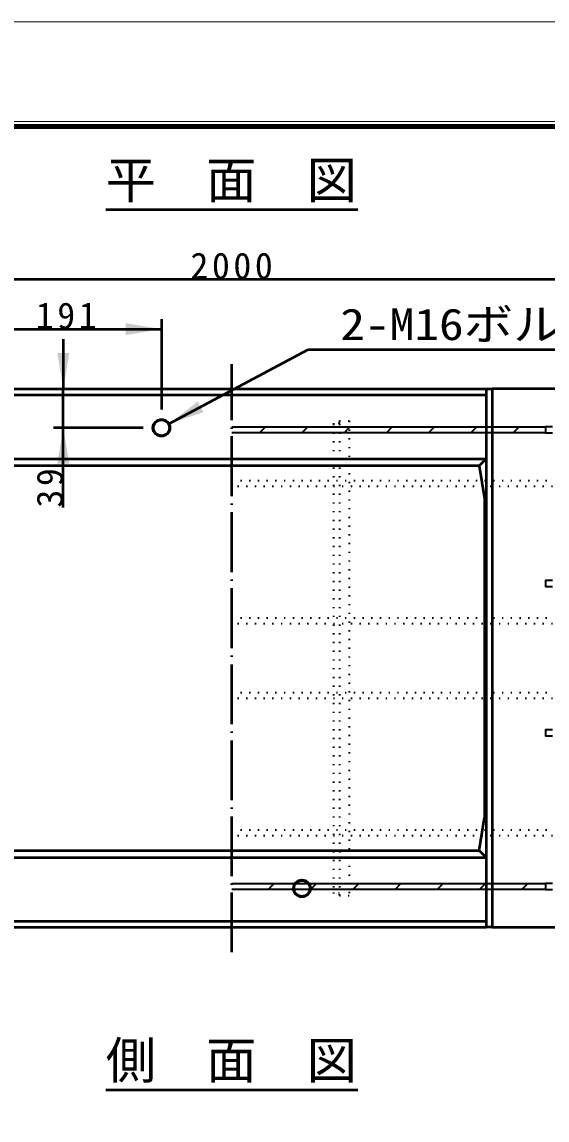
# Model space of a CAD drawing. Units: millimetres, scale not verified. Extents: x -2102 to 2102, y -1485 to 1485.
# Drawn here: x 625 to 1152, y 383 to 1485 of the extents above; entities that cross this region are included whole.
import ezdxf
from ezdxf.enums import TextEntityAlignment as Align

# ---------------------------------------------------------------- set-up
doc = ezdxf.new("R2010")
doc.units = ezdxf.units.MM
doc.header["$LTSCALE"] = 5
doc.linetypes.add('DOTTED', pattern=[1.75, 0.25, -1.5])
doc.linetypes.add('LONG_DASHED_DOTTED', pattern=[15.25, 12, -1.5, 0.25, -1.5])
doc.layers.add('0-0_V-nasSTD', color=7, linetype='Continuous', lineweight=35)
doc.layers.add('0-1_0', color=7, linetype='Continuous', lineweight=50)
doc.styles.add('ＭＳ ゴシック', font='')
doc.styles.get('ＭＳ ゴシック').set_extended_font_data('MS Gothic')

msp = doc.modelspace()

# ---------------------------------------------------------------- linework, layer by layer
at = {"layer": '0-0_V-nasSTD', "lineweight": 50}
for p, q in [((772.276, 1081.857), (912.029, 1156.395)), ((1083.589, 1039.686), (1090.776, 1046.857)), ((1083.589, 1039.686), (586.963, 1039.686)), ((1083.589, 654.027), (1089.026, 686.857)), ((586.963, 654.027), (1083.589, 654.027)), ((1083.589, 654.027), (1090.776, 646.857))]:
    msp.add_line(p, q, dxfattribs=at)
at = {"layer": '0-0_V-nasSTD', "lineweight": 18}
for points in [[(-2102.5, -1485), (-2102.5, 1485), (2102.5, 1485), (2102.5, -1485)], [(-2002.5, -1385), (-2002.5, 1385), (2002.5, 1385), (2002.5, -1385)]]:
    msp.add_lwpolyline(points, close=True, dxfattribs=at)
at = {"layer": '0-0_V-nasSTD', "lineweight": 100}
msp.add_lwpolyline([(1997.5, -1380), (1997.5, 1380), (-1997.5, 1380)], dxfattribs=at)
at = {"layer": '0-0_V-nasSTD', "lineweight": 50}
msp.add_lwpolyline([(1083.589, 1039.686), (1089.026, 1006.857), (1089.026, 686.857)], dxfattribs=at)
for centre, radius in [((764.776, 1077.857), 8.5), ((764.776, 1077.857), 8), ((905.776, 615.857), 8.5), ((905.776, 615.857), 8)]:
    msp.add_circle(centre, radius, dxfattribs=at)
at = {"layer": '0-0_V-nasSTD'}
for points in [[(728.776, 1170.857), (728.776, 1182.857), (764.776, 1176.857)], [(660.276, 1152.857), (666.276, 1116.857), (672.276, 1152.857)], [(772.276, 1081.857), (801.217, 1104.093), (804.04, 1098.799)], [(772.276, 1081.857), (804.04, 1098.799), (806.864, 1093.505)], [(660.276, 1041.857), (666.276, 1077.857), (672.276, 1041.857)]]:
    msp.add_solid(points, dxfattribs=at)
at = {"layer": '0-1_0'}
for p, q in [((708.873, 1296.857), (961.679, 1296.857)), ((-164.724, 1226.857), (1835.276, 1226.857)), ((764.776, 1186.857), (764.776, 1096.357)), ((573.776, 1176.857), (764.776, 1176.857)), ((666.276, 1166.857), (666.276, 1116.857)), ((912.029, 1156.395), (1212.029, 1156.395)), ((579.776, 1116.857), (1090.776, 1116.857)), ((666.276, 1077.857), (666.276, 1116.857)), ((1090.776, 1116.857), (1096.776, 1116.857)), ((1090.776, 1116.857), (1090.776, 576.857)), ((1090.776, 1116.857), (1090.776, 1046.857)), ((1090.776, 1116.857), (1096.776, 1116.857)), ((1835.276, 1116.857), (1096.776, 1116.857)), ((1096.776, 1116.857), (1096.776, 576.857)), ((579.776, 1110.857), (1090.776, 1110.857)), ((746.276, 1077.857), (656.276, 1077.857)), ((666.276, 997.857), (666.276, 1077.857)), ((579.776, 1046.857), (1090.776, 1046.857)), ((579.776, 646.857), (1090.776, 646.857)), ((579.776, 582.857), (1090.776, 582.857)), ((579.776, 576.857), (1090.776, 576.857)), ((1096.776, 576.857), (1090.776, 576.857)), ((1096.776, 576.857), (1090.776, 576.857)), ((1096.776, 576.857), (1090.776, 576.857)), ((1096.776, 576.857), (1835.276, 576.857)), ((708.873, 413.874), (961.679, 413.874))]:
    msp.add_line(p, q, dxfattribs=at)
at = {"layer": '0-1_0', "linetype": 'LONG_DASHED_DOTTED'}
msp.add_line((835.276, 551.857), (835.276, 1141.857), dxfattribs=at)
at = {"layer": '0-1_0', "linetype": 'DOTTED', "lineweight": 35}
for p, q in [((937.276, 1081.857), (937.276, 611.857)), ((943.276, 1084.857), (953.276, 1084.857)), ((943.276, 1084.857), (943.276, 1081.857)), ((943.276, 1081.857), (943.276, 611.857)), ((953.276, 1084.857), (953.276, 608.857)), ((835.276, 1025.033), (1157.276, 1025.033)), ((1157.276, 1019.033), (835.276, 1019.033)), ((835.276, 887.357), (1157.276, 887.357)), ((1157.276, 881.357), (835.276, 881.357)), ((835.276, 812.357), (1157.276, 812.357)), ((1157.276, 806.357), (835.276, 806.357)), ((835.276, 674.68), (1157.276, 674.68)), ((1157.276, 668.68), (835.276, 668.68)), ((943.276, 608.857), (943.276, 611.857)), ((943.276, 608.857), (953.276, 608.857))]:
    msp.add_line(p, q, dxfattribs=at)
at = {"layer": '0-1_0', "lineweight": 35}
for p, q in [((835.276, 1078.857), (1150.276, 1078.857)), ((1150.276, 1072.857), (835.276, 1072.857)), ((863.167, 1072.857), (869.167, 1078.857)), ((905.593, 1072.857), (911.593, 1078.857)), ((953.276, 1078.113), (948.02, 1072.857)), ((954.02, 1078.857), (953.276, 1078.113)), ((990.446, 1072.857), (996.446, 1078.857)), ((1032.872, 1072.857), (1038.872, 1078.857)), ((1075.299, 1072.857), (1081.299, 1078.857)), ((1117.725, 1072.857), (1123.725, 1078.857)), ((835.276, 620.857), (1150.276, 620.857)), ((835.276, 620.702), (835.431, 620.857)), ((871.857, 614.857), (877.857, 620.857)), ((914.284, 614.857), (920.284, 620.857)), ((962.71, 620.857), (956.71, 614.857)), ((999.136, 614.857), (1005.136, 620.857)), ((1041.563, 614.857), (1047.563, 620.857)), ((1083.989, 614.857), (1089.989, 620.857)), ((1126.416, 614.857), (1132.416, 620.857)), ((1150.276, 614.857), (835.276, 614.857))]:
    msp.add_line(p, q, dxfattribs=at)
for points in [[(1157.276, 1078.857), (1150.276, 1078.857), (1150.276, 1072.857), (1157.276, 1072.857)], [(1157.276, 924.857), (1150.276, 924.857), (1150.276, 918.857), (1157.276, 918.857)], [(1157.276, 774.857), (1150.276, 774.857), (1150.276, 768.857), (1157.276, 768.857)], [(1157.276, 620.857), (1150.276, 620.857), (1150.276, 614.857), (1157.276, 614.857)]]:
    msp.add_lwpolyline(points, dxfattribs=at)
at = {"layer": '0-1_0', "linetype": 'DOTTED', "lineweight": 35}
for centre, start, end in [((940.276, 1081.857), 0, 180), ((940.276, 611.857), 180, 0)]:
    msp.add_arc(centre, 3, start, end, dxfattribs=at)

# ---------------------------------------------------------------- texts
at = {"layer": '0-0_V-nasSTD', "style": 'ＭＳ ゴシック'}
for s, p in [('平\u3000面\u3000図', (708.873, 1296.857)), ('側\u3000面\u3000図', (708.873, 413.874))]:
    msp.add_text(s, height=36.95, dxfattribs=at).set_placement(p, align=Align.BOTTOM_LEFT)
at = {"layer": '0-0_V-nasSTD', "style": 'ＭＳ ゴシック', "width": 1.15}
msp.add_text('2-M16ボルト', height=31.67, dxfattribs=at).set_placement((944.189, 1156.395), align=Align.BOTTOM_LEFT)
at = {"layer": '0-0_V-nasSTD', "char_height": 26.39, "attachment_point": 7, "style": 'ＭＳ ゴシック'}
for s, insert in [('\\T1.2;2000', (793.876, 1226.857)), ('\\T1.2;191', (638.676, 1176.857))]:
    msp.add_mtext(s, dxfattribs=dict(at, insert=insert))
at = {"layer": '0-0_V-nasSTD', "insert": (666.276, 997.857), "char_height": 26.39, "attachment_point": 7, "rotation": 90, "style": 'ＭＳ ゴシック'}
msp.add_mtext('\\T1.2;39', dxfattribs=at)

doc.saveas('drawing.dxf')
